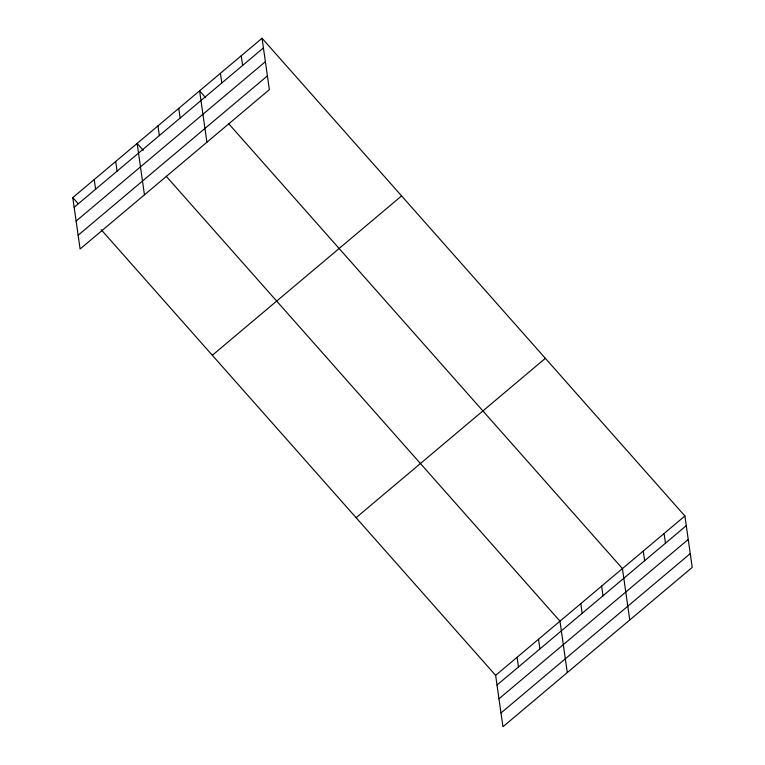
<?xml version="1.0" encoding="UTF-8"?>
<svg xmlns="http://www.w3.org/2000/svg" width="765" height="765" viewBox="0 0 765 765"><rect width="100%" height="100%" fill="white"/><g stroke="black" fill="none" stroke-linecap="round" stroke-linejoin="round"><path stroke-width="1.15" d="M262.051 38.25L269.366 89.648L80.096 249.007L72.78 197.609L262.051 38.25L684.904 515.993L692.22 567.391L502.949 726.75L495.634 675.352L101.152 229.663M74.157 207.286L263.428 47.927M76.117 221.056L265.388 61.697M78.135 235.238L267.406 75.878M212.326 355.266L401.596 195.907M356.088 517.695L545.359 358.336M495.634 675.352L684.904 515.993M497.011 685.029L686.281 525.67M498.971 698.799L688.242 539.44M500.989 712.98L690.26 553.621M205.728 97.767L199.598 90.834L206.913 142.242M228.725 123.758L622.442 568.577L629.758 619.975M143.265 150.361L137.136 143.428L144.451 194.826M166.273 176.342L559.98 621.17L567.295 672.569M72.78 197.609L78.145 203.672M664.087 533.521L665.464 543.198M643.26 551.049L644.637 560.726M601.625 586.105L603.002 595.792M580.807 603.642L582.184 613.32M538.531 639.224L539.908 648.911M517.083 657.288L518.46 666.965M241.233 55.778L242.61 65.455M220.416 73.306L221.793 82.993M178.771 108.372L180.148 118.049M157.953 125.9L159.33 135.577M115.687 161.492L117.064 171.169M94.229 179.546L95.606 189.232"/></g></svg>
